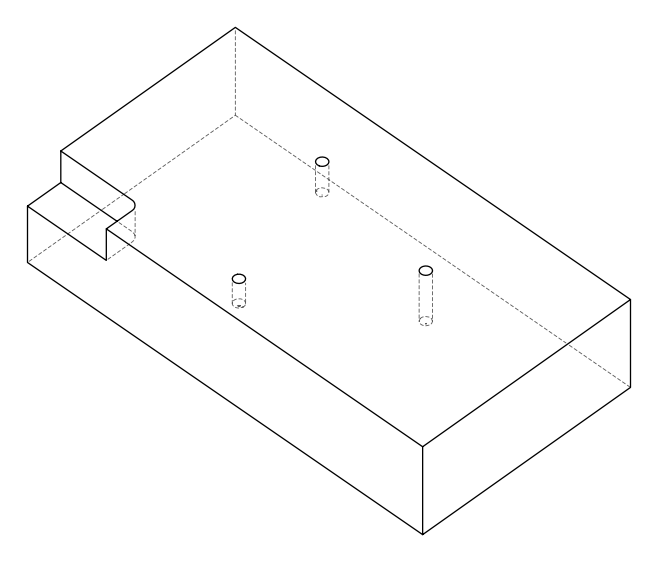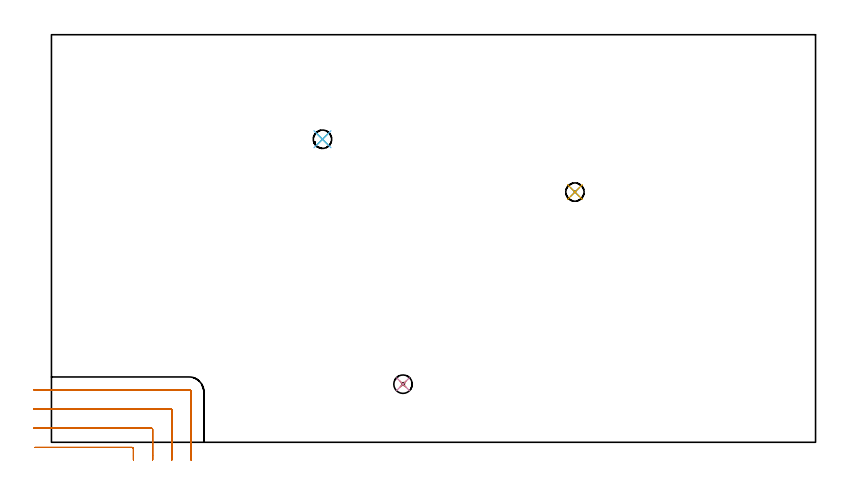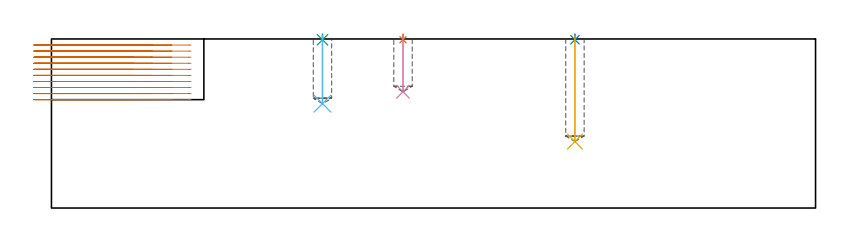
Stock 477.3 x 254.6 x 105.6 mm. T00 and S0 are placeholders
(PLAN: 7 operations, 2 tool changes, 10.2 min)
(1 SPOT_DRILL | STEP1POCKET | NXT0321_9005460120000 | 0.03 min | 0 mm3)
(2 SPOT_DRILL_1 | STEP1POCKET_1 | NXT0321_9005460120000 | 0.03 min | 1 mm3)
(3 SPOT_DRILL_2 | STEP1POCKET_2 | NXT0321_9005460120000 | 0.03 min | 1 mm3)
(4 DRILL_BLIND_HOLE_INTO_CENTER | STEP1POCKET | UGT0301_510 | 0.14 min | 3172 mm3)
(5 DRILL_BLIND_HOLE_INTO_CENTER_1 | STEP1POCKET_1 | UGT0301_510 | 0.27 min | 6387 mm3)
(6 DRILL_BLIND_HOLE_INTO_CENTER_2 | STEP1POCKET_2 | UGT0301_510 | 0.17 min | 3937 mm3)
(7 MILL_CORNER_NOTCH_RECTANGULAR | CORNER_NOTCH_RECTANGULAR | NXT0201_012 | Follow Part, ap 4, ae 75% | 9.5 min | 146527 mm3)
(TOOL NXT0321_9005460120000 | NC Spot Drill, 142deg, 12mm, Carbide, Uncoated | D12 PA142 FL30 Z2)
(TOOL UGT0301_510 | Carbide Drill 11.5 mm | D11.5 PA118 FL94 Z2)
(TOOL NXT0201_012 | ENDMILL 16mm [2P460-1600-NA 1630] | D16 FL38 Z6)
(OP 1 SPOT_DRILL)
G17 G21 G94 G90
T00 M6
G54
G17 G0 G90 X219.6 Y36.3 S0 M3
G43 Z115.6 H0
G94 G81 G98 Z105.105 F250. R108.6
G80
M5
M2
(OP 2 SPOT_DRILL_1)
G17 G21 G94 G90
T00 M6
G54
G17 G0 G90 X327. Y156.3 S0 M3
G43 Z115.6 H0
G94 G81 G98 Z105.105 F250. R108.6
G80
M5
M2
(OP 3 SPOT_DRILL_2)
G17 G21 G94 G90
T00 M6
G54
G17 G0 G90 X169.3 Y189.3 S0 M3
G43 Z115.6 H0
G94 G81 G98 Z105.105 F250. R108.6
G80
M5
M2
(OP 4 DRILL_BLIND_HOLE_INTO_CENTER)
G17 G21 G94 G90
T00 M6
G54
G17 G0 G90 X219.6 Y36.3 S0 M3
G43 Z115.6 H0
G94 G81 G98 Z72.6 F250. R107.6
G80
M5
M2
(OP 5 DRILL_BLIND_HOLE_INTO_CENTER_1)
G17 G21 G94 G90
T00 M6
G54
G17 G0 G90 X327. Y156.3 S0 M3
G43 Z115.6 H0
G94 G81 G98 Z41.5 F250. R107.6
G80
M5
M2
(OP 6 DRILL_BLIND_HOLE_INTO_CENTER_2)
G17 G21 G94 G90
T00 M6
G54
G17 G0 G90 X169.3 Y189.3 S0 M3
G43 Z115.6 H0
G94 G81 G98 Z65.2 F250. R107.6
G80
M5
M2
(OP 7 MILL_CORNER_NOTCH_RECTANGULAR)
G17 G21 G94 G90
T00 M6
G54
G17 G0 G90 X51.2 Y-11. S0 M3
G43 Z115.6 H1
Z101.81
G94 G1 Y-8. F250.
Y-3.995 F500.
G3 X50.405 Y-3.2 R0.8
G1 X-7.332
X-10.332 F250.
G0 Z115.6
X63.2 Y-11.
Z101.81
G1 Y-8.
Y8.005 F500.
G3 X62.405 Y8.8 R0.8
G1 X-8.
X-11. F250.
G0 Z115.6
X75.2 Y-11.
Z101.81
G1 Y-8.
Y20.005 F500.
G3 X74.405 Y20.8 R0.8
G1 X-8.
X-11. F250.
G0 Z115.6
X87.2 Y-11.
Z101.81
G1 Y-8.
Y31.5 F500.
G3 X85.9 Y32.8 R1.3
G1 X-8.
X-11. F250.
G0 Z115.6
X51.2 Y-11.
Z98.02
G1 Y-8.
Y-3.995 F500.
G3 X50.405 Y-3.2 R0.8
G1 X-7.332
X-10.332 F250.
G0 Z115.6
X63.2 Y-11.
Z98.02
G1 Y-8.
Y8.005 F500.
G3 X62.405 Y8.8 R0.8
G1 X-8.
X-11. F250.
G0 Z115.6
X75.2 Y-11.
Z98.02
G1 Y-8.
Y20.005 F500.
G3 X74.405 Y20.8 R0.8
G1 X-8.
X-11. F250.
G0 Z115.6
X87.2 Y-11.
Z98.02
G1 Y-8.
Y31.5 F500.
G3 X85.9 Y32.8 R1.3
G1 X-8.
X-11. F250.
G0 Z115.6
X51.2 Y-11.
Z94.23
G1 Y-8.
Y-3.995 F500.
G3 X50.405 Y-3.2 R0.8
G1 X-7.332
X-10.332 F250.
G0 Z115.6
X63.2 Y-11.
Z94.23
G1 Y-8.
Y8.005 F500.
G3 X62.405 Y8.8 R0.8
G1 X-8.
X-11. F250.
G0 Z115.6
X75.2 Y-11.
Z94.23
G1 Y-8.
Y20.005 F500.
G3 X74.405 Y20.8 R0.8
G1 X-8.
X-11. F250.
G0 Z115.6
X87.2 Y-11.
Z94.23
G1 Y-8.
Y31.5 F500.
G3 X85.9 Y32.8 R1.3
G1 X-8.
X-11. F250.
G0 Z115.6
X51.2 Y-11.
Z90.44
G1 Y-8.
Y-3.995 F500.
G3 X50.405 Y-3.2 R0.8
G1 X-7.332
X-10.332 F250.
G0 Z115.6
X63.2 Y-11.
Z90.44
G1 Y-8.
Y8.005 F500.
G3 X62.405 Y8.8 R0.8
G1 X-8.
X-11. F250.
G0 Z115.6
X75.2 Y-11.
Z90.44
G1 Y-8.
Y20.005 F500.
G3 X74.405 Y20.8 R0.8
G1 X-8.
X-11. F250.
G0 Z115.6
X87.2 Y-11.
Z90.44
G1 Y-8.
Y31.5 F500.
G3 X85.9 Y32.8 R1.3
G1 X-8.
X-11. F250.
G0 Z115.6
X51.2 Y-11.
Z86.65
G1 Y-8.
Y-3.995 F500.
G3 X50.405 Y-3.2 R0.8
G1 X-7.332
X-10.332 F250.
G0 Z115.6
X63.2 Y-11.
Z86.65
G1 Y-8.
Y8.005 F500.
G3 X62.405 Y8.8 R0.8
G1 X-8.
X-11. F250.
G0 Z115.6
X75.2 Y-11.
Z86.65
G1 Y-8.
Y20.005 F500.
G3 X74.405 Y20.8 R0.8
G1 X-8.
X-11. F250.
G0 Z115.6
X87.2 Y-11.
Z86.65
G1 Y-8.
Y31.5 F500.
G3 X85.9 Y32.8 R1.3
G1 X-8.
X-11. F250.
G0 Z115.6
X51.2 Y-11.
Z82.86
G1 Y-8.
Y-3.995 F500.
G3 X50.405 Y-3.2 R0.8
G1 X-7.332
X-10.332 F250.
G0 Z115.6
X63.2 Y-11.
Z82.86
G1 Y-8.
Y8.005 F500.
G3 X62.405 Y8.8 R0.8
G1 X-8.
X-11. F250.
G0 Z115.6
X75.2 Y-11.
Z82.86
G1 Y-8.
Y20.005 F500.
G3 X74.405 Y20.8 R0.8
G1 X-8.
X-11. F250.
G0 Z115.6
X87.2 Y-11.
Z82.86
G1 Y-8.
Y31.5 F500.
G3 X85.9 Y32.8 R1.3
G1 X-8.
X-11. F250.
G0 Z115.6
X51.2 Y-11.
Z79.07
G1 Y-8.
Y-3.995 F500.
G3 X50.405 Y-3.2 R0.8
G1 X-7.332
X-10.332 F250.
G0 Z115.6
X63.2 Y-11.
Z79.07
G1 Y-8.
Y8.005 F500.
G3 X62.405 Y8.8 R0.8
G1 X-8.
X-11. F250.
G0 Z115.6
X75.2 Y-11.
Z79.07
G1 Y-8.
Y20.005 F500.
G3 X74.405 Y20.8 R0.8
G1 X-8.
X-11. F250.
G0 Z115.6
X87.2 Y-11.
Z79.07
G1 Y-8.
Y31.5 F500.
G3 X85.9 Y32.8 R1.3
G1 X-8.
X-11. F250.
G0 Z115.6
X51.2 Y-11.
Z75.28
G1 Y-8.
Y-3.995 F500.
G3 X50.405 Y-3.2 R0.8
G1 X-7.332
X-10.332 F250.
G0 Z115.6
X63.2 Y-11.
Z75.28
G1 Y-8.
Y8.005 F500.
G3 X62.405 Y8.8 R0.8
G1 X-8.
X-11. F250.
G0 Z115.6
X75.2 Y-11.
Z75.28
G1 Y-8.
Y20.005 F500.
G3 X74.405 Y20.8 R0.8
G1 X-8.
X-11. F250.
G0 Z115.6
X87.2 Y-11.
Z75.28
G1 Y-8.
Y31.5 F500.
G3 X85.9 Y32.8 R1.3
G1 X-8.
X-11. F250.
G0 Z115.6
X51.2 Y-11.
Z71.49
G1 Y-8.
Y-3.995 F500.
G3 X50.405 Y-3.2 R0.8
G1 X-7.332
X-10.332 F250.
G0 Z115.6
X63.2 Y-11.
Z71.49
G1 Y-8.
Y8.005 F500.
G3 X62.405 Y8.8 R0.8
G1 X-8.
X-11. F250.
G0 Z115.6
X75.2 Y-11.
Z71.49
G1 Y-8.
Y20.005 F500.
G3 X74.405 Y20.8 R0.8
G1 X-8.
X-11. F250.
G0 Z115.6
X87.2 Y-11.
Z71.49
G1 Y-8.
Y31.5 F500.
G3 X85.9 Y32.8 R1.3
G1 X-8.
X-11. F250.
G0 Z115.6
X51.2 Y-11.
Z67.7
G1 Y-8.
Y-3.995 F500.
G3 X50.405 Y-3.2 R0.8
G1 X-7.332
X-10.332 F250.
G0 Z115.6
X63.2 Y-11.
Z67.7
G1 Y-8.
Y8.005 F500.
G3 X62.405 Y8.8 R0.8
G1 X-8.
X-11. F250.
G0 Z115.6
X75.2 Y-11.
Z67.7
G1 Y-8.
Y20.005 F500.
G3 X74.405 Y20.8 R0.8
G1 X-8.
X-11. F250.
G0 Z115.6
X87.2 Y-11.
Z67.7
G1 Y-8.
Y31.5 F500.
G3 X85.9 Y32.8 R1.3
G1 X-8.
X-11. F250.
G0 Z115.6
M5
M2
